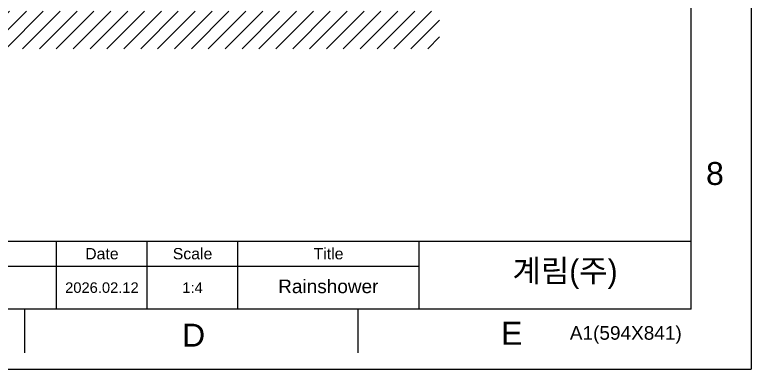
# Model space of a CAD drawing. Header units: millimetres. Extents: x 19741 to 22117, y -10160 to -6800.
# Drawn here: x 21137 to 22117, y -10160 to -9688 of the extents above; entities that cross this region are included whole.
import ezdxf

# ---------------------------------------------------------------- set-up
doc = ezdxf.new("R2010")
doc.units = ezdxf.units.MM
doc.linetypes.add('CENTERX2', pattern=[101.6, 63.5, -12.7, 12.7, -12.7])
for name, color, linetype in [('FORM', 7, 'Continuous'), ('hatch', 2, 'Continuous'), ('TEXT', 2, 'Continuous')]:
    doc.layers.add(name, color=color, linetype=linetype)
doc.styles.add('ARIAL', font='arial.ttf')
doc.styles.get("Standard").update_dxf_attribs({"font": 'arial.ttf'})

msp = doc.modelspace()

# ---------------------------------------------------------------- hatches: boundary and pattern name
at = {"layer": 'hatch'}
h = msp.add_hatch(dxfattribs=at)
h.set_pattern_fill('ANSI31', color=256, scale=5)
h.set_pattern_definition([(45, (7042.297, -4149.247), (-11.22532, 11.22532), [])])
h.paths.add_polyline_path([(21702.25, -9683.13), (20189.33, -9683.13), (20189.33, -9733.13), (21702.25, -9733.13)])

# ---------------------------------------------------------------- linework, layer by layer
at = {"layer": 'FORM', "color": 7, "linetype": 'Continuous'}
for p, q in [((22116.7, -6799.88), (22116.7, -10159.88)), ((22036.7, -10079.88), (22036.7, -6879.88)), ((21150.32, -10079.89), (21150.32, -10138.04)), ((21593.52, -10079.89), (21593.52, -10138.03)), ((19740.7, -10159.88), (22116.7, -10159.88))]:
    msp.add_line(p, q, dxfattribs=at)
at = {"layer": 'FORM'}
for p, q in [((20406.34, -9989.47), (22036.7, -9989.47)), ((21192.89, -10079.88), (21192.89, -9989.47)), ((21192.89, -10079.88), (21192.89, -9989.47)), ((21192.89, -10079.88), (21192.89, -9989.47)), ((21313.43, -10079.88), (21313.43, -9989.47)), ((21433.98, -10079.88), (21433.98, -9989.47)), ((21675.06, -10079.88), (21675.06, -9989.47)), ((20264.7, -10022.62), (21675.06, -10022.62))]:
    msp.add_line(p, q, dxfattribs=at)
at = {"layer": 'FORM', "linetype": 'Continuous'}
msp.add_line((22036.7, -10079.88), (19820.7, -10079.88), dxfattribs=at)

# ---------------------------------------------------------------- texts
at = {"layer": 'FORM', "char_height": 30.5, "attachment_point": 5}
for s, width, insert in [('8', 200, (22068.38, -9899.39)), ('E', 40, (21798.28, -10111.9)), ('D', 40, (21375.11, -10114.44))]:
    msp.add_mtext_dynamic_manual_height_columns(s, width=width, gutter_width=50, heights=[0], dxfattribs=dict(at, insert=insert))
at = {"layer": 'TEXT', "style": 'ARIAL'}
msp.add_text('A1(594X841)', height=18.0816, dxfattribs=at).set_placement((21875.41, -10120.53))
at = {"layer": 'TEXT', "char_height": 15.068, "attachment_point": 5}
for s, width, insert in [('Date', 120.5442, (21253.16, -10006.05)), ('Scale', 120.5442, (21373.7, -10006.05)), ('Title', 241.0884, (21554.52, -10006.05))]:
    msp.add_mtext_dynamic_manual_height_columns(s, width=width, gutter_width=75.34, heights=[0], dxfattribs=dict(at, insert=insert))
at = {"layer": 'TEXT', "linetype": 'CENTERX2', "insert": (21869, -10033.22), "char_height": 30.1361, "attachment_point": 5, "style": 'ARIAL'}
msp.add_mtext_dynamic_manual_height_columns('{\\fHYGothic-Medium|b0|i0|c129|p18;계림(주)}', width=361.6327, gutter_width=75.34, heights=[0], dxfattribs=at)
at = {"layer": 'TEXT', "attachment_point": 5, "style": 'ARIAL'}
for s, width, insert, char_height in [('Rainshower', 191.7484, (21554.24, -10049.58), 18.082), ('2026.02.12', 120.5442, (21253.16, -10051.25), 14), ('1:4', 120.5442, (21373.7, -10051.25), 14)]:
    msp.add_mtext_dynamic_manual_height_columns(s, width=width, gutter_width=75.34, heights=[0], dxfattribs=dict(at, insert=insert, char_height=char_height))

doc.saveas('drawing.dxf')
